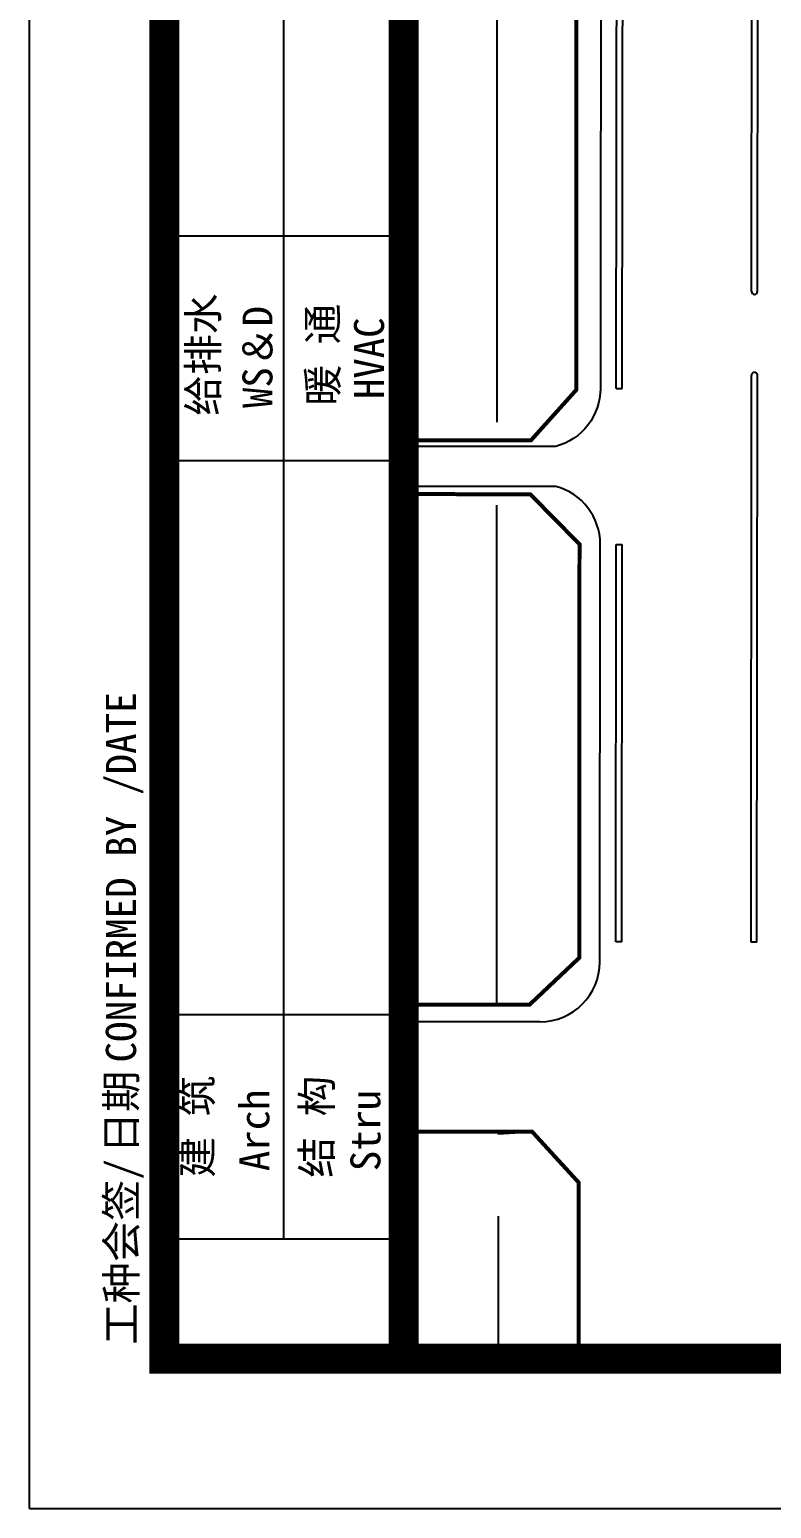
# Model space of a CAD drawing. Extents: x 164940 to 3842273, y 640355 to 1124023.
# Drawn here: x 3536762 to 3540476, y 1078630 to 1086030 of the extents above; entities that cross this region are included whole.
import ezdxf
from ezdxf.enums import TextEntityAlignment as Align

# ---------------------------------------------------------------- set-up
doc = ezdxf.new("R2010")
doc.units = 0
doc.header["$LTSCALE"] = 1000
doc.header["$MEASUREMENT"] = 0
doc.linetypes.add('238400', pattern=[0.8, 0.5, -0.3])
doc.layers.add('-家具', color=33, linetype='Continuous', lineweight=9)
for name, color, linetype in [('l-123', 7, 'Continuous'), ('ROAD', 4, 'Continuous'), ('TK', 6, 'Continuous'), ('道牙', 3, 'Continuous')]:
    doc.layers.add(name, color=color, linetype=linetype)
doc.styles.add('图签栏', font='SimSun.ttf')

# ---------------------------------------------------------------- blocks, each defined once
blk = doc.blocks.new('图框')
for p, q in [((-142208.4793015235, -504711.2319678301), (-142208.4793015235, -445311.2319678301)), ((-140508.4793015235, -502911.2319678301), (-140508.4793015235, -487311.2319678301)), ((-141308.4793015235, -496211.2319678301), (-139708.4793015235, -496211.2319678301)), ((-141308.4793015235, -497711.2319678301), (-139708.4793015235, -497711.2319678301)), ((-141308.4793015235, -501411.2319678301), (-139708.4793015235, -501411.2319678301)), ((-141308.4793015235, -502911.2319678301), (-139708.4793015235, -502911.2319678301)), ((-142208.4793015235, -504711.2319678301), (-58108.4793015235, -504711.2319678301))]:
    blk.add_line(p, q)
at = {"const_width": 200}
blk.add_lwpolyline([(-59108.4793015235, -446311.2319678301), (-139708.4793015235, -446311.2319678301), (-139708.4793015235, -503711.2319678301), (-59108.4793015235, -503711.2319678301)], close=True, dxfattribs=at)
blk.add_lwpolyline([(-139708.4793015235, -503711.2319678301), (-141308.4793015235, -503711.2319678301), (-141308.4793015235, -487311.2319678301), (-139708.4793015235, -487311.2319678301)], dxfattribs=at)
at = {"style": '图签栏'}
for s, p in [('给排水', (-141052.2806541351, -497004.1393945226)), ('暖 通', (-140252.2806541351, -497004.1393945226)), ('建 筑', (-141092.9297699619, -502161.2319678301)), ('结 构', (-140292.8310673652, -502161.2319678301))]:
    blk.add_text(s, height=200, rotation=90, dxfattribs=at).set_placement(p, align=Align.MIDDLE)
for s, height, p in [('WS＆D', 200, (-140585.5869954602, -497360.7128146337)), ('HVAC', 200, (-139840.1879566348, -497300.3266626387)), ('CONFIRMED BY /DATE', 202.020202020914, (-141496.7800307871, -501732.6956208562)), ('日期', 202.020202020914, (-141495.7833301928, -502339.044654381)), ('Arch', 200, (-140606.4353230196, -502458.0389148789)), ('Stru', 200, (-139864.2658595801, -502458.0389148789)), ('工种会签/', 202.020202020914, (-141494.4704335486, -503617.244188732))]:
    blk.add_text(s, height=height, rotation=90, dxfattribs=at).set_placement(p)

msp = doc.modelspace()

# ---------------------------------------------------------------- linework, layer by layer
at = {"layer": '-家具'}
msp.add_lwpolyline([(3538634.955071344, 1122377.674542716), (3593020.210726418, 1122377.674542716), (3593020.210726418, 1079378.863604319), (3538634.955071344, 1079378.863604319)], close=True, dxfattribs=at)
at = {"color": 8, "linetype": 'Continuous', "const_width": 20, "flags": 128}
for points in [[(3538634.954357002, 1083974.304058308), (3539271.937293414, 1083974.304058308), (3539498.587245507, 1084226.567751261), (3539498.587245507, 1086762.904375064), (3539279.646084331, 1087014.327029529), (3538642.62984835, 1087014.327029529)], [(3538654.510071896, 1081150.08404957), (3539264.714399571, 1081150.08404957), (3539513.39980638, 1081384.717807191), (3539515.040495651, 1083454.575264285), (3539269.111554831, 1083704.126461389), (3538642.300539877, 1083705.711561421)], [(3539510.120070515, 1079385.220913364), (3539510.120070515, 1080261.345688606), (3539277.93340376, 1080514.719775858), (3538663.970834551, 1080514.719775858)]]:
    msp.add_lwpolyline(points, dxfattribs=at)
at = {"color": 8, "linetype": '238400', "ltscale": 5, "flags": 128}
for points in [[(3539101.157092381, 1083974.304058308), (3539268.621411541, 1083974.304058308), (3539498.587245507, 1084226.567751261), (3539498.587245507, 1086762.904375064), (3539283.311878195, 1087010.117388832), (3539101.157092372, 1087010.117388832), (3539101.157092381, 1083974.304058308)], [(3539101.157092381, 1081150.700652542), (3539101.157092381, 1083704.551190081), (3539269.111554831, 1083704.126461389), (3539515.040495651, 1083454.575264285), (3539513.39980638, 1081384.717807191), (3539264.714399571, 1081150.08404957), (3539101.157092381, 1081150.700652542)], [(3539106.624212101, 1080503.632556683), (3539277.93340376, 1080514.719775858), (3539510.120070515, 1080261.345688606), (3539510.120070515, 1079385.220913364), (3539109.030681666, 1079385.220913364), (3539109.030681666, 1080503.788304626)]]:
    msp.add_lwpolyline(points, dxfattribs=at)
at = {"layer": 'l-123', "ltscale": 6}
msp.add_lwpolyline([(3538663.970834551, 1092141.990740056), (3547747.359212073, 1092141.990740056), (3547747.359212073, 1079385.220913364), (3538663.970834551, 1079385.220913364)], close=True, dxfattribs=at)
at = {"layer": 'ROAD', "color": 8, "ltscale": 6}
msp.add_line((3539109.030681666, 1079385.220913364), (3543568.864778806, 1079385.220913364), dxfattribs=at)
msp.add_lwpolyline([(3538663.970834551, 1081150.08404957), (3539264.714399571, 1081150.08404957)], dxfattribs=at)
at = {"layer": '道牙', "color": 8}
for p, q in [((3539699.333000755, 1084234.020459576), (3539729.332990287, 1084233.995398729)), ((3539698.693395335, 1083454.021687842), (3539728.693385249, 1083453.997087608)), ((3539727.062264824, 1081464.845803584), (3539697.062274911, 1081464.870403836)), ((3540403.470562598, 1081462.648372481), (3540373.470572684, 1081462.672972715))]:
    msp.add_line(p, q, dxfattribs=at)
at = {"layer": '道牙', "color": 8, "ltscale": 100}
msp.add_line((3539316.980133656, 1081064.854946191), (3538663.970834551, 1081064.854946191), dxfattribs=at)
for points in [[(3540376.141183585, 1084719.482841062), (3540378.74097912, 1087889.933372139)], [(3540406.141173499, 1084719.458240828), (3540408.740969034, 1087889.908771905)], [(3539699.333000755, 1084234.020459576), (3539701.315871313, 1086652.13101195)], [(3539729.332990287, 1084233.995398729), (3539731.315861227, 1086652.106411716)], [(3540373.470572684, 1081462.672972715), (3540375.796780124, 1084299.482841043)], [(3540403.470562598, 1081462.648372481), (3540405.796770038, 1084299.458240809)], [(3539395.827262852, 1083944.249427895), (3538663.970834551, 1083944.249427895)], [(3539395.827262852, 1083744.247737209), (3538663.970834551, 1083744.247737209)], [(3539697.062274911, 1081464.870403836), (3539698.693395335, 1083454.021687842)], [(3539727.062264824, 1081464.845803584), (3539728.693385249, 1083453.997087608)]]:
    msp.add_lwpolyline(points, dxfattribs=at)
for points in [[(3538663.970834551, 1087114.327029529), (3539321.448745405, 1087114.327029529, -0.4144537575691059), (3539621.448644543, 1086814.081027152), (3539619.333028657, 1084234.08728849, -0.3403332670620515), (3539395.827262852, 1083944.249427895, 0.3403332670620515)], [(3539316.980133656, 1081064.854946191, 0.413973407965747), (3539616.980032794, 1081364.608943815), (3539618.693422232, 1083454.08728849, 0.3401755166073795), (3539395.827262852, 1083744.247737209)]]:
    msp.add_lwpolyline(points, format="xyb", dxfattribs=at)
for centre, start, end in [((3540391.141178537, 1084719.470540936), 179.9530424442, 359.9530424442), ((3540390.796775086, 1084299.470540917), 359.9528290007153, 179.9530424442)]:
    msp.add_arc(centre, 15.00000000002422, start, end, dxfattribs=at)

# ---------------------------------------------------------------- block references
at = {"layer": 'TK', "xscale": 0.7491082046180964, "yscale": 0.749108204501681, "zscale": 0.7491082045191116}
msp.add_blockref('图框', (3643291.723170833, 1456713.08017107), dxfattribs=at)

doc.saveas('drawing.dxf')
